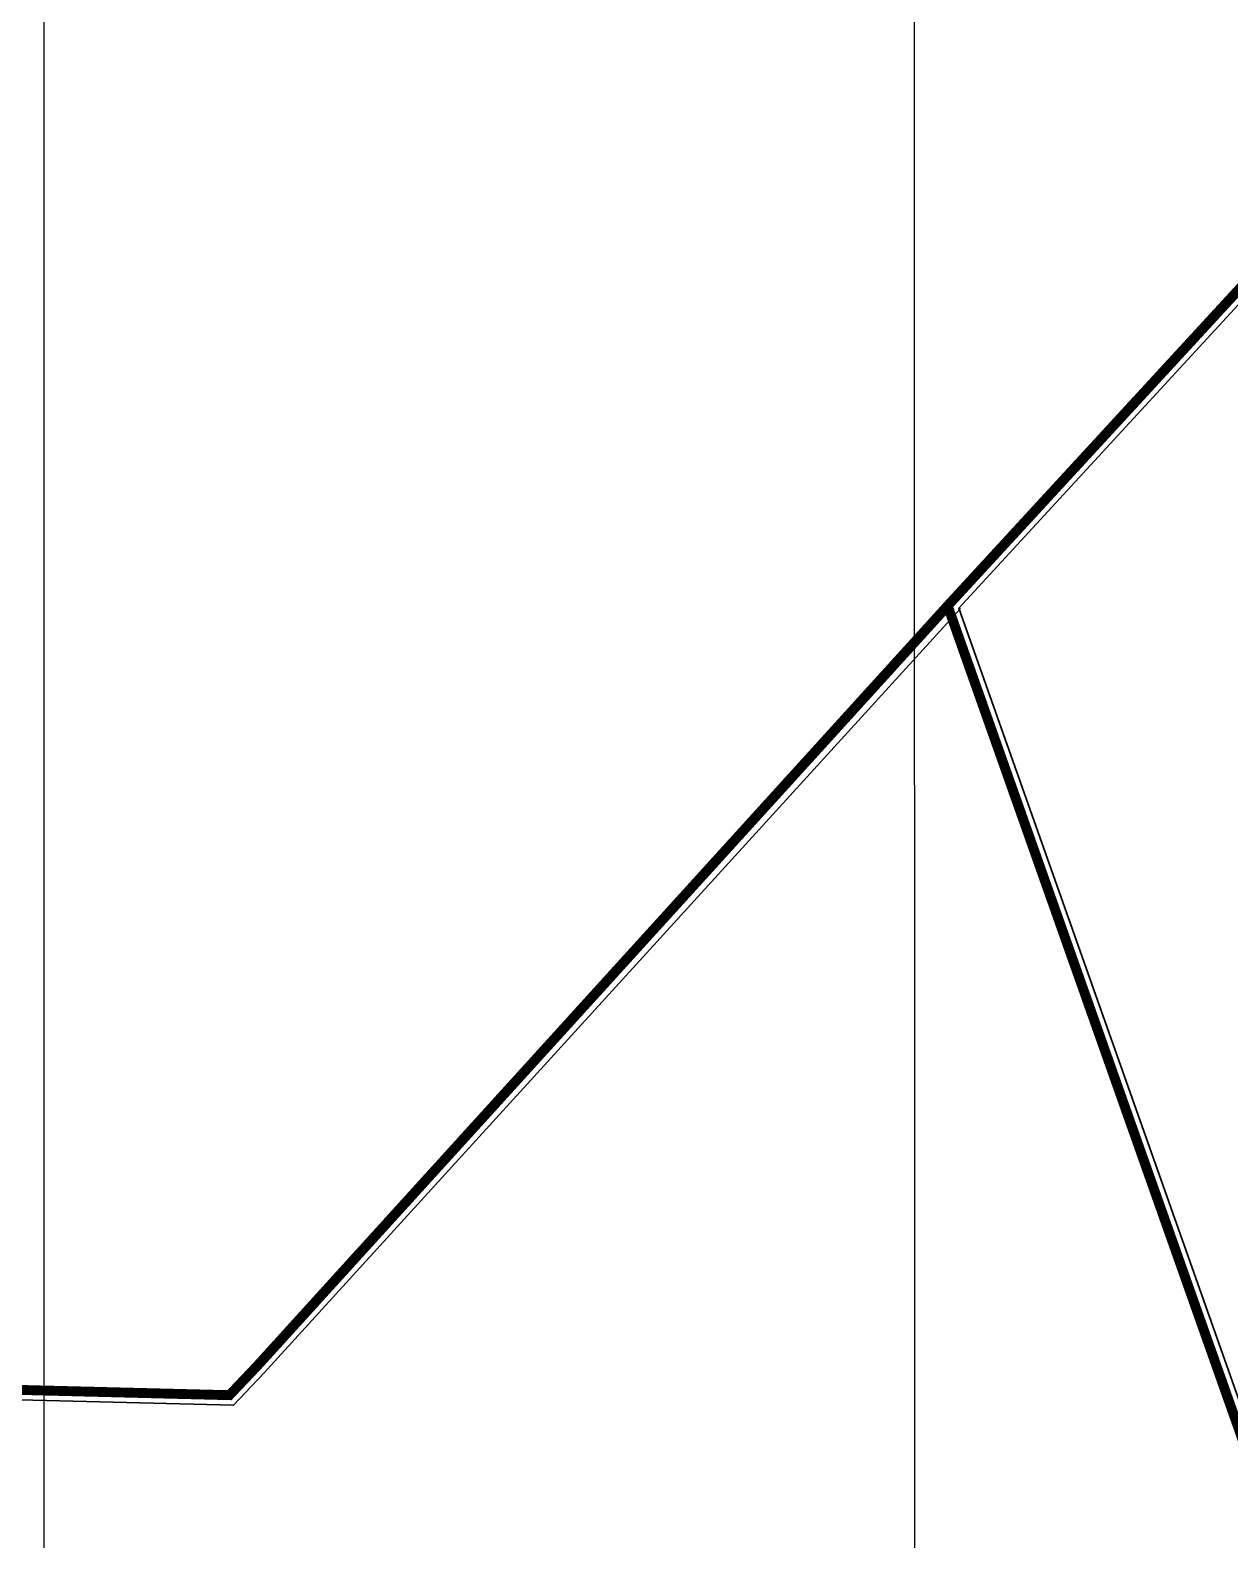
# Model space of a CAD drawing. Extents: x 9555 to 11275, y -8412 to -6382.
# Drawn here: x 9922.7 to 10165.4, y -7702.4 to -7397.1 of the extents above; entities that cross this region are included whole.
import ezdxf

# ---------------------------------------------------------------- set-up
doc = ezdxf.new("R2010")
doc.units = 0
doc.header["$MEASUREMENT"] = 0
doc.header["$XCLIPFRAME"] = 2
doc.linetypes.add('DASHEDX2', pattern=[1.5, 1, -0.5])
doc.layers.get('0').update_dxf_attribs({"color": 53, "lineweight": 50})
for name, color, linetype in [('02_CAT', 7, 'Continuous'), ('Fgl-Cat_Txt-DivisioneAllegati', 161, 'DASHEDX2'), ('Immagine', 181, 'Continuous')]:
    doc.layers.add(name, color=color, linetype=linetype)
doc.layers.add('Fgl.957C_Estratto', color=154, linetype='Continuous', lineweight=30)
doc.layers.add('Fgl.957D_Estratto', color=162, linetype='Continuous', lineweight=30)
picture_1 = doc.add_image_def('image1.png', size_in_pixel=(3510, 4950))
picture_2 = doc.add_image_def('image3.png', size_in_pixel=(3510, 4950))

# ---------------------------------------------------------------- blocks, each defined once
blk = doc.blocks.new('-Fgl. 957D Estratto Foglio Intero_PostFR1')
at = {"layer": 'Immagine'}
image = blk.add_image(picture_1, insert=(10047.11, -8052.47), size_in_units=(594.32, 838.15), rotation=0.00162, dxfattribs=at)
image.set_boundary_path([(307.5, 335.18), (3170.12, 4586.92)])
image.dxf.flags = 15
blk = doc.blocks.new('-Fgl. 958 Estratto Foglio Intero_PostFR3')
at = {"layer": 'Immagine'}
image = blk.add_image(picture_2, insert=(9716.79, -8308.18), size_in_units=(1485.81, 2095.38), rotation=-0.00104, dxfattribs=at)
image.set_boundary_path([(486.986, 415.044), (2987.88, 4584.843)])
image.dxf.flags = 15
blk = doc.blocks.new('- Fogli_Unione (Estratti_20043_SpostatoComeAll.957E_SuRIL_PostFR1-FR2-FR3 (2021-02-08)')
for name in ['-Fgl. 958 Estratto Foglio Intero_PostFR3', '-Fgl. 957D Estratto Foglio Intero_PostFR1']:
    blk.add_blockref(name, (0, 0))
blk = doc.blocks.new('2493-1_PostFRAZ')
at = {"layer": 'Fgl-Cat_Txt-DivisioneAllegati', "const_width": 2}
for points in [[(10572.91, -7653.15), (10334.58, -7267.9), (10108.32, -7513.52), (10169.34, -7685.95), (10179.31, -7693.9), (10222.07, -7731.29), (10229.08, -7735.19), (10196.25, -7762.26), (10228.91, -7854.37), (10231.65, -7862.04)], [(9987.5, -8150.66), (9972.79, -8136.9), (9906.62, -8075.6), (9898.19, -8068.14), (9890.02, -8060.35), (9802.64, -7980.6), (9830.95, -7938.12), (9856.43, -7889.45), (9875.3, -7849.12), (9890.59, -7801.42), (9897.66, -7777.45), (9902.21, -7757.44), (9908.85, -7716.11), (9910.44, -7671.8), (9963.02, -7673.12), (9968.61, -7667.23), (10108.32, -7513.52)]]:
    blk.add_lwpolyline(points, dxfattribs=at)
at = {"layer": 'Fgl.957C_Estratto'}
blk.add_lwpolyline([(9974.18, -8135.46), (9974.15, -8135.43), (9907.96, -8074.12), (9899.54, -8066.66), (9891.38, -8058.89), (9805.26, -7980.28), (9832.67, -7939.14), (9858.22, -7890.34), (9877.17, -7849.85), (9892.5, -7802.01), (9899.6, -7777.95), (9904.17, -7757.82), (9910.84, -7716.31), (9912.37, -7673.84), (9963.86, -7675.14), (9970.07, -7668.59), (10110.94, -7514.07)], dxfattribs=at)
at = {"layer": 'Fgl.957D_Estratto'}
blk.add_lwpolyline([(10562.24, -7882.95), (10523.92, -7825.12), (10492.98, -7844.03), (10436.87, -7755.15), (10440.03, -7747.64), (10447.52, -7731.88), (10451.89, -7724.54), (10455.43, -7719.71), (10460.55, -7714.47), (10465.37, -7710.82), (10493, -7695.39), (10558.95, -7661.73), (10572.59, -7655), (10334.27, -7271.19), (10110.61, -7513.99), (10171.03, -7684.74), (10180.6, -7692.36), (10223.23, -7729.65), (10232.61, -7734.87), (10198.6, -7762.91), (10230.94, -7853.85)], dxfattribs=at)
at = {"layer": '02_CAT'}
blk.add_blockref('- Fogli_Unione (Estratti_20043_SpostatoComeAll.957E_SuRIL_PostFR1-FR2-FR3 (2021-02-08)', (2.4, 6.76), dxfattribs=at)

msp = doc.modelspace()

# ---------------------------------------------------------------- block references
at = {"layer": '02_CAT'}
msp.add_blockref('2493-1_PostFRAZ', (0, 0), dxfattribs=at)

doc.saveas('drawing.dxf')
